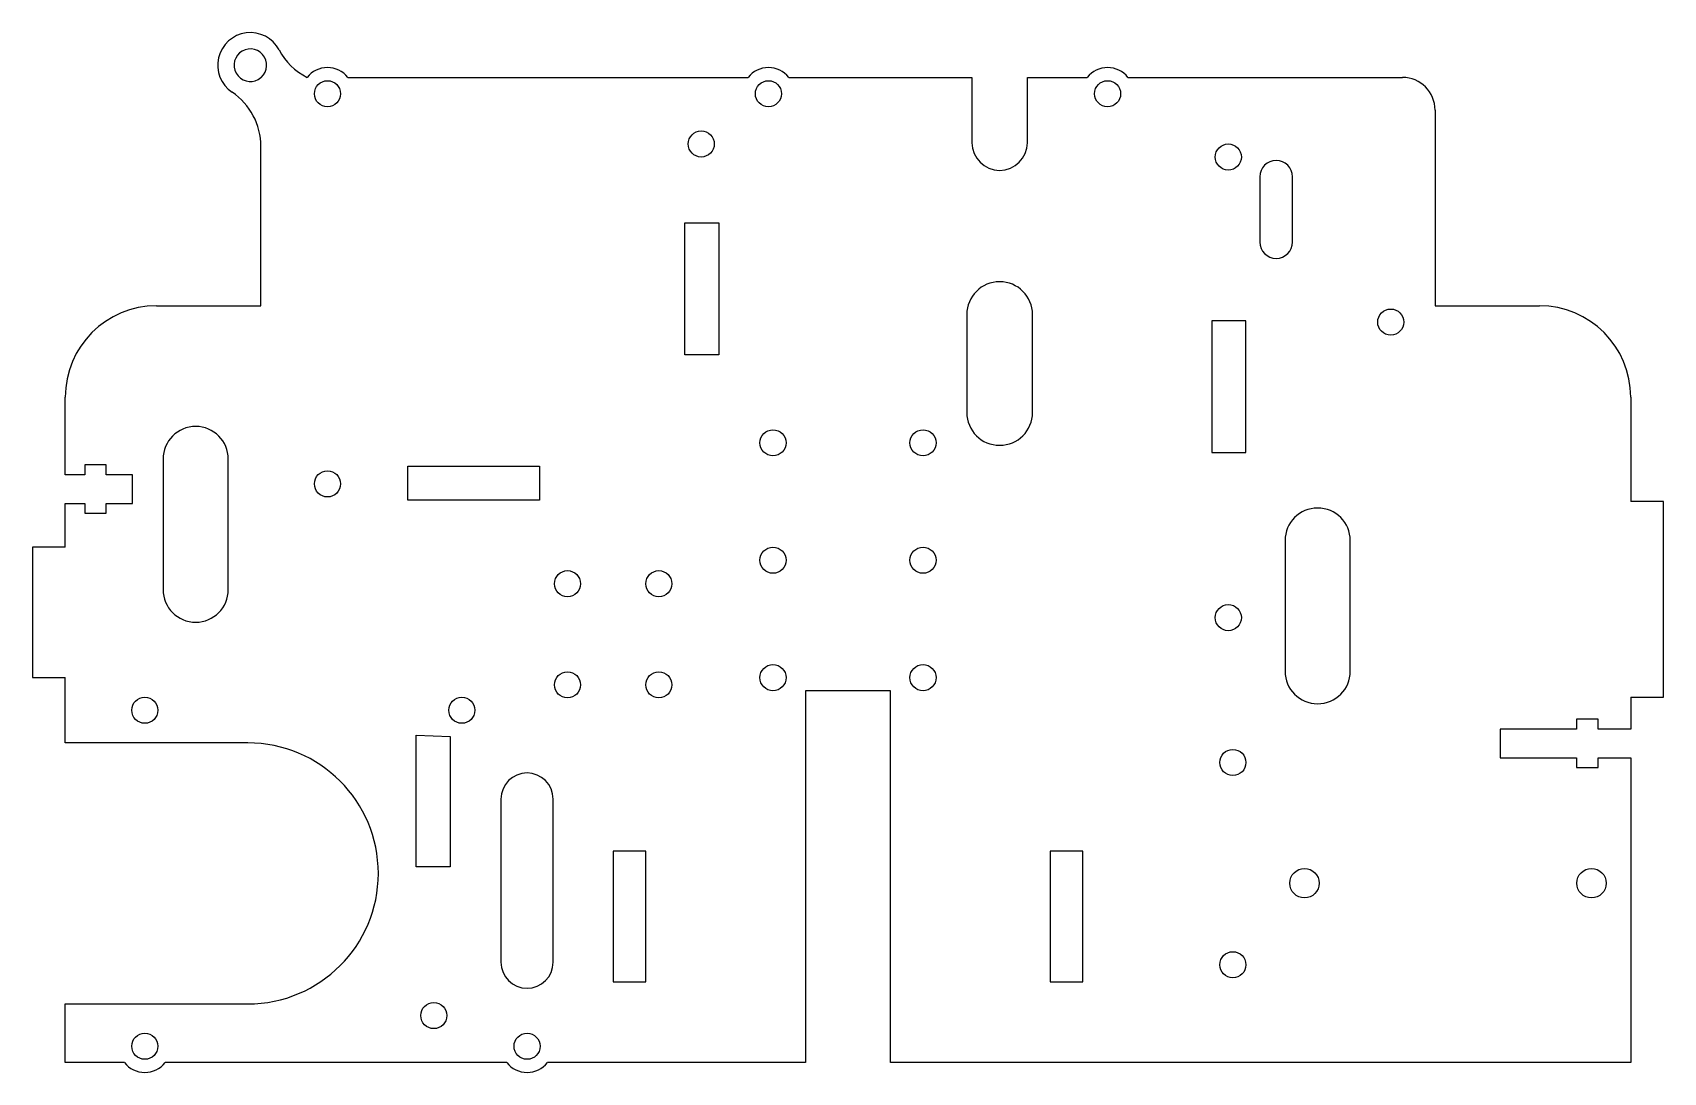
# Model space of a CAD drawing. Header units: millimetres. Extents: x -125 to 125, y -77 to 82.
import ezdxf

# ---------------------------------------------------------------- set-up
doc = ezdxf.new("R2010")
doc.units = ezdxf.units.MM

msp = doc.modelspace()

# ---------------------------------------------------------------- linework, layer by layer
at = {"color": 7, "linetype": 'Continuous', "lineweight": 25}
for p, q in [((-90, 75.47), (-90, 75.5)), ((-90, 75.5), (-89.96, 75.5)), ((-76.68, 75.5), (-15.32, 75.5)), ((-9.08, 75.5), (19, 75.5)), ((19, 75.5), (19, 65.5)), ((27.5, 65.5), (27.5, 75.5)), ((27.5, 75.5), (36.68, 75.5)), ((42.92, 75.5), (85, 75.5)), ((90, 70.5), (90, 40.5)), ((-90, 40.5), (-90, 64.93)), ((63.14, 60.27), (63.14, 50.27)), ((68.14, 50.27), (68.14, 60.27)), ((-25, 53.2), (-19.8, 53.2)), ((-25, 33), (-25, 53.2)), ((-19.8, 53.2), (-19.8, 33)), ((-106, 40.5), (-90, 40.5)), ((90, 40.5), (106, 40.5)), ((18.21, 39.15), (18.21, 24.15)), ((28.29, 24.15), (28.29, 39.15)), ((61, 38.2), (55.8, 38.2)), ((55.8, 38.2), (55.8, 18)), ((61, 18), (61, 38.2)), ((-19.8, 33), (-25, 33)), ((-120, 14.61), (-120, 26.5)), ((120, 26.5), (120, 10.5)), ((55.8, 18), (61, 18)), ((-113.7, 16.11), (-117, 16.11)), ((-117, 16.11), (-117, 14.61)), ((-113.7, 14.61), (-113.7, 16.11)), ((-105, 17), (-105, -3)), ((-95, -3), (-95, 17)), ((-67.5, 10.7), (-67.5, 15.9)), ((-67.5, 15.9), (-47.3, 15.9)), ((-47.3, 15.9), (-47.3, 10.7)), ((-117, 14.61), (-120, 14.61)), ((-109.71, 14.61), (-113.7, 14.61)), ((-109.71, 10.21), (-109.71, 14.61)), ((-120, 10.21), (-117, 10.21)), ((-120, 3.5), (-120, 10.21)), ((-117, 10.21), (-117, 8.71)), ((-113.7, 8.71), (-113.7, 10.21)), ((-113.7, 10.21), (-109.71, 10.21)), ((-47.3, 10.7), (-67.5, 10.7)), ((125, 10.5), (120, 10.5)), ((125, -19.5), (125, 10.5)), ((-117, 8.71), (-113.7, 8.71)), ((-125, 3.5), (-125, -16.5)), ((-120, 3.5), (-125, 3.5)), ((67, 4.5), (67, -15.5)), ((77, -15.5), (77, 4.5)), ((-125, -16.5), (-120, -16.5)), ((-120, -26.5), (-120, -16.5)), ((6.5, -18.5), (-6.5, -18.5)), ((-6.5, -18.5), (-6.5, -75.5)), ((6.5, -75.5), (6.5, -18.5)), ((120, -19.5), (125, -19.5)), ((120, -19.5), (120, -24.38)), ((111.7, -24.38), (100, -24.38)), ((100, -24.38), (100, -28.78)), ((115, -22.88), (111.7, -22.88)), ((111.7, -22.88), (111.7, -24.38)), ((115, -24.38), (115, -22.88)), ((120, -24.38), (115, -24.38)), ((-92, -26.5), (-120, -26.5)), ((-66.2, -25.3), (-61, -25.5)), ((-66.2, -45.5), (-66.2, -25.3)), ((-61, -25.5), (-61, -45.5)), ((100, -28.78), (111.7, -28.78)), ((111.7, -28.78), (111.7, -30.28)), ((115, -30.28), (115, -28.78)), ((115, -28.78), (120, -28.78)), ((120, -28.78), (120, -75.5)), ((111.7, -30.28), (115, -30.28)), ((-53.2, -35.11), (-53.2, -60.11)), ((-45.2, -60.11), (-45.2, -35.11)), ((-31, -43.1), (-36, -43.1)), ((-36, -43.1), (-36, -63.1)), ((-31, -63.1), (-31, -43.1)), ((36, -43.1), (31, -43.1)), ((31, -43.1), (31, -63.1)), ((36, -63.1), (36, -43.1)), ((-61, -45.5), (-66.2, -45.5)), ((-36, -63.1), (-31, -63.1)), ((31, -63.1), (36, -63.1)), ((-120, -66.5), (-92, -66.5)), ((-120, -75.5), (-120, -66.5)), ((-110.92, -75.5), (-120, -75.5)), ((-52.32, -75.5), (-104.68, -75.5)), ((-6.5, -75.5), (-46.08, -75.5)), ((120, -75.5), (6.5, -75.5))]:
    msp.add_line(p, q, dxfattribs=at)
for centre, radius in [((-79.8, 73), 2), ((39.8, 73), 2), ((-12.2, 73), 2), ((-22.5, 65.3), 2), ((58.3, 63.3), 2), ((83.2, 38), 2), ((-11.5, 19.5), 2), ((11.5, 19.5), 2), ((-79.8, 13.2), 2), ((-11.5, 1.5), 2), ((11.5, 1.5), 2), ((-43, -2.1), 2), ((-29, -2.1), 2), ((58.3, -7.3), 2), ((-11.5, -16.5), 2), ((11.5, -16.5), 2), ((-43, -17.6), 2), ((-29, -17.6), 2), ((-107.8, -21.5), 2), ((-59.2, -21.5), 2), ((59, -29.5), 2), ((69.98, -48), 2.25), ((113.98, -48), 2.25), ((59, -60.5), 2), ((-63.5, -68.3), 2), ((-107.8, -73), 2), ((-49.2, -73), 2)]:
    msp.add_circle(centre, radius, dxfattribs=at)
for centre, radius, start, end in [((-91.62, 77.37), 5, 27.9858, 236.045), ((-91.62, 77.37), 2.5, 311.6557, 310.4477), ((-78.38, 84.41), 10, 207.9858, 242.9571), ((-79.8, 73), 4, 38.6822, 141.3178), ((-12.2, 73), 4, 38.6822, 141.3178), ((39.8, 73), 4, 38.6822, 141.3178), ((85, 70.5), 5, 0, 90), ((-100, 64.93), 10, 0, 56.045), ((23.25, 65.5), 4.25, 180, 0), ((65.64, 60.27), 2.5, 0, 180), ((65.64, 50.27), 2.5, 180, 0), ((23.25, 39.15), 5.04, 0, 180), ((-106, 26.5), 14, 90, 180), ((106, 26.5), 14, 0, 90), ((23.25, 24.15), 5.04, 180, 0), ((-100, 17), 5, 0, 180), ((72, 4.5), 5, 0, 180), ((-100, -3), 5, 180, 0), ((72, -15.5), 5, 180, 0), ((-92, -46.5), 20, 270, 90), ((-49.2, -35.11), 4, 0, 180), ((-49.2, -60.11), 4, 180, 0), ((-107.8, -73), 4, 218.6822, 321.3178), ((-49.2, -73), 4, 218.6822, 321.3178)]:
    msp.add_arc(centre, radius, start, end, dxfattribs=at)

doc.saveas('drawing.dxf')
